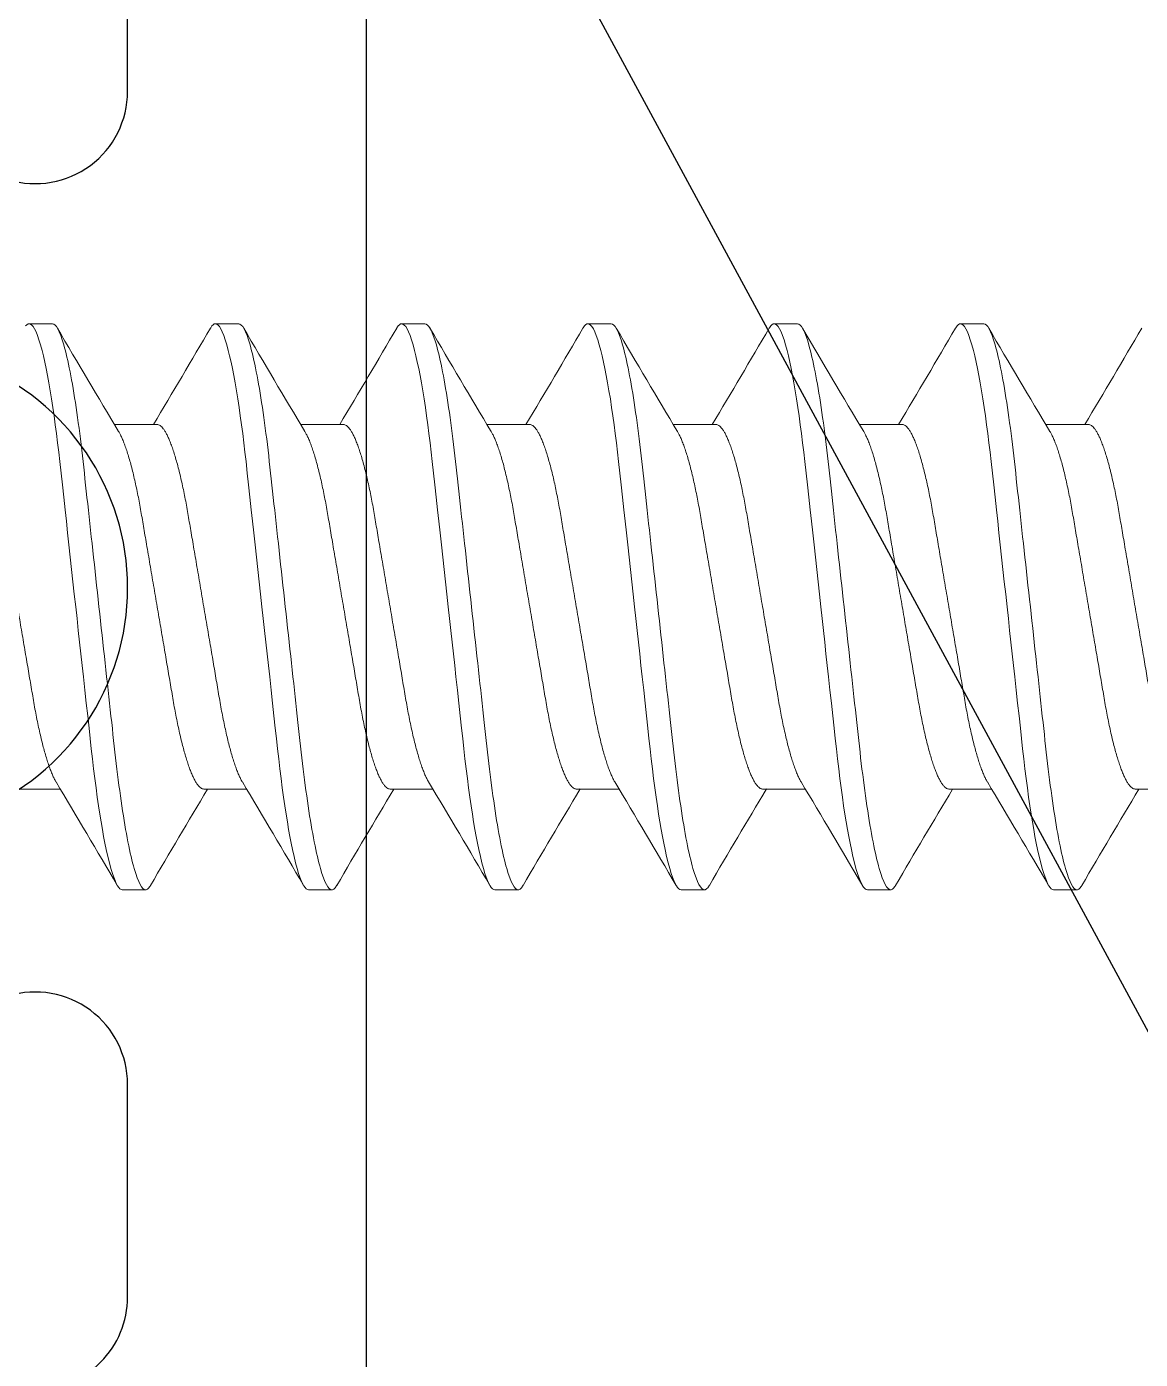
# Model space of a CAD drawing. Extents: x -138 to 168, y -127 to 72.
# Drawn here: x 2.3576 to 2.7313, y 55.98 to 56.4273 of the extents above; entities that cross this region are included whole.
import ezdxf

# ---------------------------------------------------------------- set-up
doc = ezdxf.new("R2010")
doc.units = 0
doc.header["$MEASUREMENT"] = 0
doc.layers.get('0').update_dxf_attribs({"linetype": 'CONTINUOUS'})
for name, color, linetype in [('Ballons', 7, 'CONTINUOUS'), ('FRAME', 1, 'CONTINUOUS'), ('GLASS', 7, 'CONTINUOUS')]:
    doc.layers.add(name, color=color, linetype=linetype)

# ---------------------------------------------------------------- blocks, each defined once
blk = doc.blocks.new('no 10 1 in')
at = {"color": 7, "linetype": 'Continuous', "lineweight": 15}
for p, q in [((55.37045, 25.67204), (55.36264, 25.67204)), ((55.43295, 25.67204), (55.42514, 25.67204)), ((55.49545, 25.67204), (55.48764, 25.67204)), ((55.55795, 25.67204), (55.55014, 25.67204)), ((55.62045, 25.67204), (55.61264, 25.67204)), ((55.68295, 25.67204), (55.67514, 25.67204)), ((55.40561, 25.63821), (55.39125, 25.63821)), ((55.46811, 25.63821), (55.45375, 25.63821)), ((55.53061, 25.63821), (55.51625, 25.63821)), ((55.59311, 25.63821), (55.57875, 25.63821)), ((55.65561, 25.63821), (55.64125, 25.63821)), ((55.71811, 25.63821), (55.70375, 25.63821)), ((55.35873, 25.51587), (55.37309, 25.51587)), ((55.42123, 25.51587), (55.43559, 25.51587)), ((55.48373, 25.51587), (55.49809, 25.51587)), ((55.54623, 25.51587), (55.56059, 25.51587)), ((55.60873, 25.51587), (55.62309, 25.51587)), ((55.67123, 25.51587), (55.68559, 25.51587)), ((55.73373, 25.51587), (55.74809, 25.51587)), ((55.39389, 25.48204), (55.4017, 25.48204)), ((55.45639, 25.48204), (55.4642, 25.48204)), ((55.51889, 25.48204), (55.5267, 25.48204)), ((55.58139, 25.48204), (55.5892, 25.48204)), ((55.64389, 25.48204), (55.6517, 25.48204)), ((55.70639, 25.48204), (55.7142, 25.48204))]:
    blk.add_line(p, q, dxfattribs=at)
at = {"color": 7, "linetype": 'Continuous', "lineweight": 15, "flags": 128}
for points in [[(55.36147, 25.67129), (55.36187, 25.67171), (55.36226, 25.67196), (55.36264, 25.67204), (55.36307, 25.67194), (55.36352, 25.67161), (55.36398, 25.67107), (55.36446, 25.67029), (55.36495, 25.66928), (55.36544, 25.66807), (55.36594, 25.66663), (55.36645, 25.66496), (55.36696, 25.66308), (55.36742, 25.66122), (55.36788, 25.65919), (55.36834, 25.657), (55.36879, 25.65466), (55.36925, 25.65217), (55.3697, 25.64954), (55.37015, 25.64679), (55.37059, 25.64391), (55.371, 25.64108), (55.3714, 25.63816), (55.3718, 25.63515), (55.37218, 25.63208), (55.37256, 25.62895), (55.37292, 25.62576), (55.37334, 25.62193), (55.37378, 25.61796), (55.37423, 25.61385), (55.37469, 25.60963), (55.37512, 25.60576), (55.37555, 25.60181), (55.37599, 25.59779), (55.37644, 25.59371), (55.37689, 25.58959), (55.37734, 25.58543), (55.3778, 25.58124), (55.37826, 25.57704), (55.3787, 25.57305), (55.37914, 25.56907), (55.37957, 25.56512), (55.38, 25.56119), (55.38043, 25.5573), (55.38085, 25.55347), (55.38134, 25.54903), (55.38181, 25.54468), (55.38228, 25.54045), (55.38273, 25.53634), (55.38312, 25.53278), (55.3835, 25.52934), (55.38387, 25.52597), (55.38427, 25.52266), (55.38467, 25.51941), (55.38508, 25.51624), (55.38551, 25.51316), (55.38594, 25.51018), (55.38636, 25.50744), (55.38678, 25.50481), (55.38721, 25.5023), (55.38764, 25.49991), (55.38808, 25.49766), (55.38852, 25.49553), (55.38903, 25.49322), (55.38955, 25.49111), (55.39006, 25.48922), (55.39056, 25.48754), (55.39101, 25.48623), (55.39145, 25.48511), (55.39188, 25.48416), (55.3923, 25.48339), (55.39272, 25.48279), (55.39312, 25.48237), (55.39351, 25.48213), (55.39389, 25.48204), (55.39389, 25.48204)], [(55.42347, 25.67055), (55.42355, 25.6707), (55.42397, 25.67129), (55.42437, 25.67171), (55.42476, 25.67196), (55.42514, 25.67204), (55.42557, 25.67194), (55.42602, 25.67161), (55.42648, 25.67107), (55.42696, 25.67029), (55.42745, 25.66928), (55.42794, 25.66807), (55.42844, 25.66663), (55.42895, 25.66496), (55.42946, 25.66308), (55.42992, 25.66122), (55.43038, 25.65919), (55.43084, 25.657), (55.43129, 25.65466), (55.43175, 25.65217), (55.4322, 25.64954), (55.43265, 25.64679), (55.43309, 25.64391), (55.4335, 25.64108), (55.4339, 25.63816), (55.4343, 25.63515), (55.43468, 25.63208), (55.43506, 25.62895), (55.43542, 25.62576), (55.43584, 25.62193), (55.43628, 25.61796), (55.43673, 25.61385), (55.43719, 25.60963), (55.43762, 25.60576), (55.43805, 25.60181), (55.43849, 25.59779), (55.43894, 25.59371), (55.43939, 25.58959), (55.43984, 25.58543), (55.4403, 25.58124), (55.44076, 25.57704), (55.4412, 25.57305), (55.44164, 25.56907), (55.44207, 25.56512), (55.4425, 25.56119), (55.44293, 25.5573), (55.44335, 25.55347), (55.44384, 25.54903), (55.44431, 25.54468), (55.44478, 25.54045), (55.44523, 25.53634), (55.44562, 25.53278), (55.446, 25.52934), (55.44637, 25.52597), (55.44677, 25.52266), (55.44717, 25.51941), (55.44758, 25.51624), (55.44801, 25.51316), (55.44844, 25.51018), (55.44886, 25.50744), (55.44928, 25.50481), (55.44971, 25.5023), (55.45014, 25.49991), (55.45058, 25.49766), (55.45102, 25.49553), (55.45153, 25.49322), (55.45205, 25.49111), (55.45256, 25.48922), (55.45306, 25.48754), (55.45351, 25.48623), (55.45395, 25.48511), (55.45438, 25.48416), (55.4548, 25.48339), (55.45522, 25.48279), (55.45562, 25.48237), (55.45601, 25.48213), (55.45639, 25.48204), (55.45639, 25.48204)], [(55.48597, 25.67055), (55.48605, 25.6707), (55.48647, 25.67129), (55.48687, 25.67171), (55.48726, 25.67196), (55.48764, 25.67204), (55.48807, 25.67194), (55.48852, 25.67161), (55.48898, 25.67107), (55.48946, 25.67029), (55.48995, 25.66928), (55.49044, 25.66807), (55.49094, 25.66663), (55.49145, 25.66496), (55.49196, 25.66308), (55.49242, 25.66122), (55.49288, 25.65919), (55.49334, 25.657), (55.49379, 25.65466), (55.49425, 25.65217), (55.4947, 25.64954), (55.49515, 25.64679), (55.49559, 25.64391), (55.496, 25.64108), (55.4964, 25.63816), (55.4968, 25.63515), (55.49718, 25.63208), (55.49756, 25.62895), (55.49792, 25.62576), (55.49834, 25.62193), (55.49878, 25.61796), (55.49923, 25.61385), (55.49969, 25.60963), (55.50012, 25.60576), (55.50055, 25.60181), (55.50099, 25.59779), (55.50144, 25.59371), (55.50189, 25.58959), (55.50234, 25.58543), (55.5028, 25.58124), (55.50326, 25.57704), (55.5037, 25.57305), (55.50414, 25.56907), (55.50457, 25.56512), (55.505, 25.56119), (55.50543, 25.5573), (55.50585, 25.55347), (55.50634, 25.54903), (55.50681, 25.54468), (55.50728, 25.54045), (55.50773, 25.53634), (55.50812, 25.53278), (55.5085, 25.52934), (55.50887, 25.52597), (55.50927, 25.52266), (55.50967, 25.51941), (55.51008, 25.51624), (55.51051, 25.51316), (55.51094, 25.51018), (55.51136, 25.50744), (55.51178, 25.50481), (55.51221, 25.5023), (55.51264, 25.49991), (55.51308, 25.49766), (55.51352, 25.49553), (55.51403, 25.49322), (55.51455, 25.49111), (55.51506, 25.48922), (55.51556, 25.48754), (55.51601, 25.48623), (55.51645, 25.48511), (55.51688, 25.48416), (55.5173, 25.48339), (55.51772, 25.48279), (55.51812, 25.48237), (55.51851, 25.48213), (55.51889, 25.48204), (55.51889, 25.48204)], [(55.54847, 25.67055), (55.54855, 25.6707), (55.54897, 25.67129), (55.54937, 25.67171), (55.54976, 25.67196), (55.55014, 25.67204), (55.55057, 25.67194), (55.55102, 25.67161), (55.55148, 25.67107), (55.55196, 25.67029), (55.55245, 25.66928), (55.55294, 25.66807), (55.55344, 25.66663), (55.55395, 25.66496), (55.55446, 25.66308), (55.55492, 25.66122), (55.55538, 25.65919), (55.55584, 25.657), (55.55629, 25.65466), (55.55675, 25.65217), (55.5572, 25.64954), (55.55765, 25.64679), (55.55809, 25.64391), (55.5585, 25.64108), (55.5589, 25.63816), (55.5593, 25.63515), (55.55968, 25.63208), (55.56006, 25.62895), (55.56042, 25.62576), (55.56084, 25.62193), (55.56128, 25.61796), (55.56173, 25.61385), (55.56219, 25.60963), (55.56262, 25.60576), (55.56305, 25.60181), (55.56349, 25.59779), (55.56394, 25.59371), (55.56439, 25.58959), (55.56484, 25.58543), (55.5653, 25.58124), (55.56576, 25.57704), (55.5662, 25.57305), (55.56664, 25.56907), (55.56707, 25.56512), (55.5675, 25.56119), (55.56793, 25.5573), (55.56835, 25.55347), (55.56884, 25.54903), (55.56931, 25.54468), (55.56978, 25.54045), (55.57023, 25.53634), (55.57062, 25.53278), (55.571, 25.52934), (55.57137, 25.52597), (55.57177, 25.52266), (55.57217, 25.51941), (55.57258, 25.51624), (55.57301, 25.51316), (55.57344, 25.51018), (55.57386, 25.50744), (55.57428, 25.50481), (55.57471, 25.5023), (55.57514, 25.49991), (55.57558, 25.49766), (55.57602, 25.49553), (55.57653, 25.49322), (55.57705, 25.49111), (55.57756, 25.48922), (55.57806, 25.48754), (55.57851, 25.48623), (55.57895, 25.48511), (55.57938, 25.48416), (55.5798, 25.48339), (55.58022, 25.48279), (55.58062, 25.48237), (55.58101, 25.48213), (55.58139, 25.48204), (55.58139, 25.48204)], [(55.61097, 25.67055), (55.61105, 25.6707), (55.61147, 25.67129), (55.61187, 25.67171), (55.61226, 25.67196), (55.61264, 25.67204), (55.61307, 25.67194), (55.61352, 25.67161), (55.61398, 25.67107), (55.61446, 25.67029), (55.61495, 25.66928), (55.61544, 25.66807), (55.61594, 25.66663), (55.61645, 25.66496), (55.61696, 25.66308), (55.61742, 25.66122), (55.61788, 25.65919), (55.61834, 25.657), (55.61879, 25.65466), (55.61925, 25.65217), (55.6197, 25.64954), (55.62015, 25.64679), (55.62059, 25.64391), (55.621, 25.64108), (55.6214, 25.63816), (55.6218, 25.63515), (55.62218, 25.63208), (55.62256, 25.62895), (55.62292, 25.62576), (55.62334, 25.62193), (55.62378, 25.61796), (55.62423, 25.61385), (55.62469, 25.60963), (55.62512, 25.60576), (55.62555, 25.60181), (55.62599, 25.59779), (55.62644, 25.59371), (55.62689, 25.58959), (55.62734, 25.58543), (55.6278, 25.58124), (55.62826, 25.57704), (55.6287, 25.57305), (55.62914, 25.56907), (55.62957, 25.56512), (55.63, 25.56119), (55.63043, 25.5573), (55.63085, 25.55347), (55.63134, 25.54903), (55.63181, 25.54468), (55.63228, 25.54045), (55.63273, 25.53634), (55.63312, 25.53278), (55.6335, 25.52934), (55.63387, 25.52597), (55.63427, 25.52266), (55.63467, 25.51941), (55.63508, 25.51624), (55.63551, 25.51316), (55.63594, 25.51018), (55.63636, 25.50744), (55.63678, 25.50481), (55.63721, 25.5023), (55.63764, 25.49991), (55.63808, 25.49766), (55.63852, 25.49553), (55.63903, 25.49322), (55.63955, 25.49111), (55.64006, 25.48922), (55.64056, 25.48754), (55.64101, 25.48623), (55.64145, 25.48511), (55.64188, 25.48416), (55.6423, 25.48339), (55.64272, 25.48279), (55.64312, 25.48237), (55.64351, 25.48213), (55.64389, 25.48204), (55.64389, 25.48204)], [(55.67347, 25.67055), (55.67355, 25.6707), (55.67397, 25.67129), (55.67437, 25.67171), (55.67476, 25.67196), (55.67514, 25.67204), (55.67557, 25.67194), (55.67602, 25.67161), (55.67648, 25.67107), (55.67696, 25.67029), (55.67745, 25.66928), (55.67794, 25.66807), (55.67844, 25.66663), (55.67895, 25.66496), (55.67946, 25.66308), (55.67992, 25.66122), (55.68038, 25.65919), (55.68084, 25.657), (55.68129, 25.65466), (55.68175, 25.65217), (55.6822, 25.64954), (55.68265, 25.64679), (55.68309, 25.64391), (55.6835, 25.64108), (55.6839, 25.63816), (55.6843, 25.63515), (55.68468, 25.63208), (55.68506, 25.62895), (55.68542, 25.62576), (55.68584, 25.62193), (55.68628, 25.61796), (55.68673, 25.61385), (55.68719, 25.60963), (55.68762, 25.60576), (55.68805, 25.60181), (55.68849, 25.59779), (55.68894, 25.59371), (55.68939, 25.58959), (55.68984, 25.58543), (55.6903, 25.58124), (55.69076, 25.57704), (55.6912, 25.57305), (55.69164, 25.56907), (55.69207, 25.56512), (55.6925, 25.56119), (55.69293, 25.5573), (55.69335, 25.55347), (55.69384, 25.54903), (55.69431, 25.54468), (55.69478, 25.54045), (55.69523, 25.53634), (55.69562, 25.53278), (55.696, 25.52934), (55.69637, 25.52597), (55.69677, 25.52266), (55.69717, 25.51941), (55.69758, 25.51624), (55.69801, 25.51316), (55.69844, 25.51018), (55.69886, 25.50744), (55.69928, 25.50481), (55.69971, 25.5023), (55.70014, 25.49991), (55.70058, 25.49766), (55.70102, 25.49553), (55.70153, 25.49322), (55.70205, 25.49111), (55.70256, 25.48922), (55.70306, 25.48754), (55.70351, 25.48623), (55.70395, 25.48511), (55.70438, 25.48416), (55.7048, 25.48339), (55.70522, 25.48279), (55.70562, 25.48237), (55.70601, 25.48213), (55.70639, 25.48204), (55.70639, 25.48204)]]:
    blk.add_lwpolyline(points, dxfattribs=at)
at = {"color": 7, "linetype": 'Continuous', "lineweight": 15}
for centre, radius, start, end in [((58.85805, 27.71067), 4.03903, 210.33784, 210.91001), ((51.81804, 27.78099), 4.17768, 329.14215, 329.65759), ((58.92023, 27.71047), 4.03865, 210.33779, 210.91002), ((51.88177, 27.78026), 4.17626, 329.14206, 329.65768), ((58.98232, 27.71023), 4.03818, 210.33778, 210.91007), ((51.94472, 27.78), 4.17573, 329.14203, 329.65771), ((59.04361, 27.70951), 4.03677, 210.33766, 210.91015), ((52.00878, 27.77907), 4.17391, 329.14192, 329.65783), ((59.10684, 27.70995), 4.03762, 210.33772, 210.91009), ((52.06952, 27.78012), 4.17597, 329.14199, 329.65765), ((59.1708, 27.71082), 4.03932, 210.33784, 210.90997), ((52.12977, 27.78144), 4.17858, 329.1422, 329.65754), ((51.90534, 23.44286), 4.04013, 30.3379, 30.90991), ((59.00807, 23.37353), 4.17683, 149.14207, 149.65762), ((51.96894, 23.44351), 4.03885, 30.33781, 30.91), ((59.06968, 23.37405), 4.1758, 149.14203, 149.65771), ((52.03059, 23.44301), 4.03984, 30.3379, 30.90996), ((59.13264, 23.37379), 4.17633, 149.14206, 149.65768), ((52.09232, 23.44255), 4.04074, 30.33794, 30.90987), ((59.19514, 23.37379), 4.17633, 149.14206, 149.65768), ((52.15586, 23.44317), 4.03952, 30.33785, 30.90996), ((59.2585, 23.37327), 4.17734, 149.14208, 149.65757), ((52.21836, 23.44317), 4.03952, 30.33785, 30.90996), ((59.321, 23.37327), 4.17734, 149.14208, 149.65757)]:
    blk.add_arc(centre, radius, start, end, dxfattribs=at)
for points, knots in [([(55.37045, 25.67204), (55.37158, 25.67204), (55.37289, 25.66973), (55.37565, 25.6601), (55.37708, 25.65279), (55.37906, 25.63947), (55.3797, 25.63465), (55.38088, 25.62461), (55.38143, 25.61939), (55.38329, 25.60246), (55.38468, 25.58977), (55.38747, 25.56432), (55.38886, 25.55163), (55.39072, 25.5347), (55.39127, 25.52948), (55.39246, 25.51943), (55.39309, 25.51462), (55.39507, 25.50129), (55.39651, 25.49399), (55.39926, 25.48436), (55.40057, 25.48204), (55.4017, 25.48204)], [0, 0, 0, 0, 0.125, 0.125, 0.25, 0.25, 0.3125, 0.3125, 0.375, 0.375, 0.5, 0.5, 0.625, 0.625, 0.6875, 0.6875, 0.75, 0.75, 0.875, 0.875, 1, 1, 1, 1]), ([(55.43295, 25.67204), (55.43408, 25.67204), (55.43539, 25.66973), (55.43815, 25.6601), (55.43958, 25.65279), (55.44156, 25.63947), (55.4422, 25.63465), (55.44338, 25.62461), (55.44393, 25.61939), (55.44579, 25.60246), (55.44718, 25.58977), (55.44997, 25.56432), (55.45136, 25.55163), (55.45322, 25.5347), (55.45377, 25.52948), (55.45496, 25.51943), (55.45559, 25.51462), (55.45757, 25.50129), (55.45901, 25.49399), (55.46176, 25.48436), (55.46307, 25.48204), (55.4642, 25.48204)], [0, 0, 0, 0, 0.125, 0.125, 0.25, 0.25, 0.3125, 0.3125, 0.375, 0.375, 0.5, 0.5, 0.625, 0.625, 0.6875, 0.6875, 0.75, 0.75, 0.875, 0.875, 1, 1, 1, 1]), ([(55.49545, 25.67204), (55.49658, 25.67204), (55.49789, 25.66973), (55.50065, 25.6601), (55.50208, 25.65279), (55.50406, 25.63947), (55.5047, 25.63465), (55.50588, 25.62461), (55.50643, 25.61939), (55.50829, 25.60246), (55.50968, 25.58977), (55.51247, 25.56432), (55.51386, 25.55163), (55.51572, 25.5347), (55.51627, 25.52948), (55.51746, 25.51943), (55.51809, 25.51462), (55.52007, 25.50129), (55.52151, 25.49399), (55.52426, 25.48436), (55.52557, 25.48204), (55.5267, 25.48204)], [0, 0, 0, 0, 0.125, 0.125, 0.25, 0.25, 0.3125, 0.3125, 0.375, 0.375, 0.5, 0.5, 0.625, 0.625, 0.6875, 0.6875, 0.75, 0.75, 0.875, 0.875, 1, 1, 1, 1]), ([(55.55795, 25.67204), (55.55908, 25.67204), (55.56039, 25.66973), (55.56315, 25.6601), (55.56458, 25.65279), (55.56656, 25.63947), (55.5672, 25.63465), (55.56838, 25.62461), (55.56893, 25.61939), (55.57079, 25.60246), (55.57218, 25.58977), (55.57497, 25.56432), (55.57636, 25.55163), (55.57822, 25.5347), (55.57877, 25.52948), (55.57996, 25.51943), (55.58059, 25.51462), (55.58257, 25.50129), (55.58401, 25.49399), (55.58676, 25.48436), (55.58807, 25.48204), (55.5892, 25.48204)], [0, 0, 0, 0, 0.125, 0.125, 0.25, 0.25, 0.3125, 0.3125, 0.375, 0.375, 0.5, 0.5, 0.625, 0.625, 0.6875, 0.6875, 0.75, 0.75, 0.875, 0.875, 1, 1, 1, 1]), ([(55.62045, 25.67204), (55.62158, 25.67204), (55.62289, 25.66973), (55.62565, 25.6601), (55.62708, 25.65279), (55.62906, 25.63947), (55.6297, 25.63465), (55.63088, 25.62461), (55.63143, 25.61939), (55.63329, 25.60246), (55.63468, 25.58977), (55.63747, 25.56432), (55.63886, 25.55163), (55.64072, 25.5347), (55.64127, 25.52948), (55.64246, 25.51943), (55.64309, 25.51462), (55.64507, 25.50129), (55.64651, 25.49399), (55.64926, 25.48436), (55.65057, 25.48204), (55.6517, 25.48204)], [0, 0, 0, 0, 0.125, 0.125, 0.25, 0.25, 0.3125, 0.3125, 0.375, 0.375, 0.5, 0.5, 0.625, 0.625, 0.6875, 0.6875, 0.75, 0.75, 0.875, 0.875, 1, 1, 1, 1]), ([(55.68295, 25.67204), (55.68408, 25.67204), (55.68539, 25.66973), (55.68815, 25.6601), (55.68958, 25.65279), (55.69156, 25.63947), (55.6922, 25.63465), (55.69338, 25.62461), (55.69393, 25.61939), (55.69579, 25.60246), (55.69718, 25.58977), (55.69997, 25.56432), (55.70136, 25.55163), (55.70322, 25.5347), (55.70377, 25.52948), (55.70496, 25.51943), (55.70559, 25.51462), (55.70757, 25.50129), (55.70901, 25.49399), (55.71176, 25.48436), (55.71307, 25.48204), (55.7142, 25.48204)], [0, 0, 0, 0, 0.125, 0.125, 0.25, 0.25, 0.3125, 0.3125, 0.375, 0.375, 0.5, 0.5, 0.625, 0.625, 0.6875, 0.6875, 0.75, 0.75, 0.875, 0.875, 1, 1, 1, 1]), ([(55.34311, 25.63821), (55.34327, 25.6382), (55.34359, 25.63816), (55.3441, 25.63789), (55.34462, 25.63746), (55.34516, 25.63683), (55.34571, 25.63602), (55.34627, 25.63502), (55.34684, 25.63384), (55.34743, 25.63245), (55.34804, 25.63085), (55.34865, 25.62904), (55.34926, 25.62705), (55.34987, 25.62489), (55.35047, 25.62258), (55.35105, 25.62017), (55.35161, 25.61767), (55.35214, 25.61512), (55.35266, 25.61247), (55.35316, 25.60976), (55.35364, 25.60697), (55.35413, 25.60409), (55.35463, 25.60111), (55.35517, 25.59797), (55.35573, 25.59469), (55.35631, 25.59127), (55.35691, 25.58778), (55.35751, 25.58423), (55.35812, 25.58065), (55.35872, 25.5771), (55.35932, 25.5736), (55.3599, 25.57018), (55.36048, 25.56679), (55.36105, 25.56345), (55.36161, 25.56017), (55.36215, 25.55696), (55.36268, 25.55385), (55.3632, 25.55079), (55.36371, 25.54779), (55.36421, 25.54485), (55.36473, 25.54199), (55.36527, 25.53922), (55.36583, 25.53653), (55.3664, 25.534), (55.36697, 25.53162), (55.36754, 25.5294), (55.36812, 25.52732), (55.3687, 25.5254), (55.36929, 25.52363), (55.36987, 25.52204), (55.37046, 25.52062), (55.37104, 25.51938), (55.37145, 25.51859), (55.37166, 25.51826), (55.37168, 25.51824)], [0, 0, 0, 0, 0.018425, 0.037098, 0.055995, 0.075092, 0.094361, 0.113774, 0.1333, 0.152908, 0.173502, 0.194114, 0.214705, 0.235238, 0.255675, 0.275982, 0.295213, 0.314265, 0.333111, 0.351727, 0.370105, 0.388591, 0.407319, 0.426267, 0.446323, 0.466559, 0.486941, 0.507436, 0.528005, 0.548612, 0.568283, 0.587921, 0.607494, 0.626969, 0.646317, 0.665508, 0.684513, 0.703307, 0.722741, 0.74198, 0.761439, 0.781155, 0.801099, 0.821241, 0.840622, 0.860124, 0.879715, 0.899364, 0.919038, 0.938704, 0.95833, 0.977882, 0.998253, 1, 1, 1, 1]), ([(55.39267, 25.63584), (55.39283, 25.63557), (55.39317, 25.63497), (55.39372, 25.63383), (55.39431, 25.63245), (55.39491, 25.63085), (55.39553, 25.62904), (55.39614, 25.62705), (55.39675, 25.62489), (55.39734, 25.62258), (55.39792, 25.62017), (55.39848, 25.61767), (55.39902, 25.61512), (55.39953, 25.61247), (55.40003, 25.60976), (55.40051, 25.60697), (55.401, 25.60409), (55.40151, 25.60111), (55.40204, 25.59797), (55.4026, 25.59469), (55.40319, 25.59127), (55.40378, 25.58778), (55.40438, 25.58423), (55.40499, 25.58065), (55.4056, 25.5771), (55.40619, 25.5736), (55.40678, 25.57018), (55.40735, 25.56679), (55.40792, 25.56345), (55.40848, 25.56017), (55.40903, 25.55696), (55.40956, 25.55385), (55.41008, 25.55079), (55.41059, 25.54779), (55.41109, 25.54485), (55.41161, 25.54199), (55.41215, 25.53922), (55.41271, 25.53653), (55.41327, 25.534), (55.41384, 25.53162), (55.41442, 25.5294), (55.41499, 25.52732), (55.41558, 25.5254), (55.41616, 25.52364), (55.41675, 25.52204), (55.41733, 25.52062), (55.41792, 25.51937), (55.4185, 25.51829), (55.41908, 25.51739), (55.41965, 25.51671), (55.4202, 25.51622), (55.42073, 25.51593), (55.42106, 25.51589), (55.42123, 25.51587)], [0, 0, 0, 0, 0.016551, 0.036076, 0.055684, 0.076279, 0.09689, 0.117481, 0.138014, 0.158452, 0.178759, 0.19799, 0.217041, 0.235888, 0.254503, 0.272882, 0.291368, 0.310096, 0.329043, 0.349099, 0.369335, 0.389718, 0.410212, 0.430781, 0.451388, 0.471059, 0.490697, 0.51027, 0.529746, 0.549094, 0.568285, 0.58729, 0.606083, 0.625518, 0.644756, 0.664216, 0.683932, 0.703876, 0.724018, 0.743399, 0.7629, 0.782492, 0.802141, 0.821815, 0.841481, 0.861106, 0.880659, 0.90103, 0.921251, 0.941289, 0.961112, 0.980691, 1, 1, 1, 1]), ([(55.40561, 25.63821), (55.40577, 25.6382), (55.40609, 25.63816), (55.4066, 25.63789), (55.40712, 25.63746), (55.40766, 25.63683), (55.40821, 25.63602), (55.40877, 25.63502), (55.40934, 25.63384), (55.40993, 25.63245), (55.41054, 25.63085), (55.41115, 25.62904), (55.41176, 25.62705), (55.41237, 25.62489), (55.41297, 25.62258), (55.41355, 25.62017), (55.41411, 25.61767), (55.41464, 25.61512), (55.41516, 25.61247), (55.41566, 25.60976), (55.41614, 25.60697), (55.41663, 25.60409), (55.41713, 25.60111), (55.41767, 25.59797), (55.41823, 25.59469), (55.41881, 25.59127), (55.41941, 25.58778), (55.42001, 25.58423), (55.42062, 25.58065), (55.42122, 25.5771), (55.42182, 25.5736), (55.4224, 25.57018), (55.42298, 25.56679), (55.42355, 25.56345), (55.42411, 25.56017), (55.42465, 25.55696), (55.42518, 25.55385), (55.4257, 25.55079), (55.42621, 25.54779), (55.42671, 25.54485), (55.42723, 25.54199), (55.42777, 25.53922), (55.42833, 25.53653), (55.4289, 25.534), (55.42947, 25.53162), (55.43004, 25.5294), (55.43062, 25.52732), (55.4312, 25.5254), (55.43179, 25.52363), (55.43237, 25.52204), (55.43296, 25.52062), (55.43354, 25.51938), (55.43395, 25.51859), (55.43416, 25.51826), (55.43418, 25.51824)], [0, 0, 0, 0, 0.018425, 0.037098, 0.055995, 0.075092, 0.094361, 0.113774, 0.1333, 0.152908, 0.173502, 0.194114, 0.214705, 0.235238, 0.255675, 0.275982, 0.295213, 0.314265, 0.333111, 0.351727, 0.370105, 0.388591, 0.407319, 0.426267, 0.446323, 0.466559, 0.486941, 0.507436, 0.528005, 0.548612, 0.568283, 0.587921, 0.607494, 0.626969, 0.646317, 0.665508, 0.684513, 0.703307, 0.722741, 0.74198, 0.761439, 0.781155, 0.801099, 0.821241, 0.840622, 0.860124, 0.879715, 0.899364, 0.919038, 0.938704, 0.95833, 0.977882, 0.998253, 1, 1, 1, 1]), ([(55.45517, 25.63584), (55.45533, 25.63557), (55.45567, 25.63497), (55.45622, 25.63383), (55.45681, 25.63245), (55.45741, 25.63085), (55.45803, 25.62904), (55.45864, 25.62705), (55.45925, 25.62489), (55.45984, 25.62258), (55.46042, 25.62017), (55.46098, 25.61767), (55.46152, 25.61512), (55.46203, 25.61247), (55.46253, 25.60976), (55.46301, 25.60697), (55.4635, 25.60409), (55.46401, 25.60111), (55.46454, 25.59797), (55.4651, 25.59469), (55.46569, 25.59127), (55.46628, 25.58778), (55.46688, 25.58423), (55.46749, 25.58065), (55.4681, 25.5771), (55.46869, 25.5736), (55.46928, 25.57018), (55.46985, 25.56679), (55.47042, 25.56345), (55.47098, 25.56017), (55.47153, 25.55696), (55.47206, 25.55385), (55.47258, 25.55079), (55.47309, 25.54779), (55.47359, 25.54485), (55.47411, 25.54199), (55.47465, 25.53922), (55.47521, 25.53653), (55.47577, 25.534), (55.47634, 25.53162), (55.47692, 25.5294), (55.47749, 25.52732), (55.47808, 25.5254), (55.47866, 25.52364), (55.47925, 25.52204), (55.47983, 25.52062), (55.48042, 25.51937), (55.481, 25.51829), (55.48158, 25.51739), (55.48215, 25.51671), (55.4827, 25.51622), (55.48323, 25.51593), (55.48356, 25.51589), (55.48373, 25.51587)], [0, 0, 0, 0, 0.016551, 0.036076, 0.055684, 0.076279, 0.09689, 0.117481, 0.138014, 0.158452, 0.178759, 0.19799, 0.217041, 0.235888, 0.254503, 0.272882, 0.291368, 0.310096, 0.329043, 0.349099, 0.369335, 0.389718, 0.410212, 0.430781, 0.451388, 0.471059, 0.490697, 0.51027, 0.529746, 0.549094, 0.568285, 0.58729, 0.606083, 0.625518, 0.644756, 0.664216, 0.683932, 0.703876, 0.724018, 0.743399, 0.7629, 0.782492, 0.802141, 0.821815, 0.841481, 0.861106, 0.880659, 0.90103, 0.921251, 0.941289, 0.961112, 0.980691, 1, 1, 1, 1]), ([(55.46811, 25.63821), (55.46827, 25.6382), (55.46859, 25.63816), (55.4691, 25.63789), (55.46962, 25.63746), (55.47016, 25.63683), (55.47071, 25.63602), (55.47127, 25.63502), (55.47184, 25.63384), (55.47243, 25.63245), (55.47304, 25.63085), (55.47365, 25.62904), (55.47426, 25.62705), (55.47487, 25.62489), (55.47547, 25.62258), (55.47605, 25.62017), (55.47661, 25.61767), (55.47714, 25.61512), (55.47766, 25.61247), (55.47816, 25.60976), (55.47864, 25.60697), (55.47913, 25.60409), (55.47963, 25.60111), (55.48017, 25.59797), (55.48073, 25.59469), (55.48131, 25.59127), (55.48191, 25.58778), (55.48251, 25.58423), (55.48312, 25.58065), (55.48372, 25.5771), (55.48432, 25.5736), (55.4849, 25.57018), (55.48548, 25.56679), (55.48605, 25.56345), (55.48661, 25.56017), (55.48715, 25.55696), (55.48768, 25.55385), (55.4882, 25.55079), (55.48871, 25.54779), (55.48921, 25.54485), (55.48973, 25.54199), (55.49027, 25.53922), (55.49083, 25.53653), (55.4914, 25.534), (55.49197, 25.53162), (55.49254, 25.5294), (55.49312, 25.52732), (55.4937, 25.5254), (55.49429, 25.52363), (55.49487, 25.52204), (55.49546, 25.52062), (55.49604, 25.51938), (55.49645, 25.51859), (55.49666, 25.51826), (55.49668, 25.51824)], [0, 0, 0, 0, 0.018425, 0.037098, 0.055995, 0.075092, 0.094361, 0.113774, 0.1333, 0.152908, 0.173502, 0.194114, 0.214705, 0.235238, 0.255675, 0.275982, 0.295213, 0.314265, 0.333111, 0.351727, 0.370105, 0.388591, 0.407319, 0.426267, 0.446322, 0.466559, 0.486941, 0.507436, 0.528005, 0.548612, 0.568283, 0.587921, 0.607494, 0.626969, 0.646317, 0.665508, 0.684513, 0.703307, 0.722741, 0.74198, 0.761439, 0.781155, 0.801099, 0.821241, 0.840622, 0.860124, 0.879715, 0.899364, 0.919038, 0.938704, 0.95833, 0.977882, 0.998253, 1, 1, 1, 1]), ([(55.51767, 25.63584), (55.51783, 25.63557), (55.51817, 25.63497), (55.51872, 25.63383), (55.51931, 25.63245), (55.51991, 25.63085), (55.52053, 25.62904), (55.52114, 25.62705), (55.52175, 25.62489), (55.52234, 25.62258), (55.52292, 25.62017), (55.52348, 25.61767), (55.52402, 25.61512), (55.52453, 25.61247), (55.52503, 25.60976), (55.52551, 25.60697), (55.526, 25.60409), (55.52651, 25.60111), (55.52704, 25.59797), (55.5276, 25.59469), (55.52819, 25.59127), (55.52878, 25.58778), (55.52938, 25.58423), (55.52999, 25.58065), (55.5306, 25.5771), (55.53119, 25.5736), (55.53178, 25.57018), (55.53235, 25.56679), (55.53292, 25.56345), (55.53348, 25.56017), (55.53403, 25.55696), (55.53456, 25.55385), (55.53508, 25.55079), (55.53559, 25.54779), (55.53609, 25.54485), (55.53661, 25.54199), (55.53715, 25.53922), (55.53771, 25.53653), (55.53827, 25.534), (55.53884, 25.53162), (55.53942, 25.5294), (55.53999, 25.52732), (55.54058, 25.5254), (55.54116, 25.52364), (55.54175, 25.52204), (55.54233, 25.52062), (55.54292, 25.51937), (55.5435, 25.51829), (55.54408, 25.51739), (55.54465, 25.51671), (55.5452, 25.51622), (55.54573, 25.51593), (55.54606, 25.51589), (55.54623, 25.51587)], [0, 0, 0, 0, 0.01655, 0.036076, 0.055684, 0.076279, 0.09689, 0.117481, 0.138014, 0.158452, 0.178759, 0.19799, 0.217041, 0.235888, 0.254503, 0.272882, 0.291368, 0.310096, 0.329043, 0.349099, 0.369335, 0.389718, 0.410212, 0.430781, 0.451388, 0.471059, 0.490697, 0.51027, 0.529746, 0.549094, 0.568285, 0.58729, 0.606083, 0.625518, 0.644756, 0.664216, 0.683932, 0.703876, 0.724018, 0.743399, 0.7629, 0.782492, 0.802141, 0.821815, 0.841481, 0.861106, 0.880659, 0.90103, 0.921251, 0.941289, 0.961112, 0.980691, 1, 1, 1, 1]), ([(55.53061, 25.63821), (55.53077, 25.6382), (55.53109, 25.63816), (55.5316, 25.63789), (55.53212, 25.63746), (55.53266, 25.63683), (55.53321, 25.63602), (55.53377, 25.63502), (55.53434, 25.63384), (55.53493, 25.63245), (55.53554, 25.63085), (55.53615, 25.62904), (55.53676, 25.62705), (55.53737, 25.62489), (55.53797, 25.62258), (55.53855, 25.62017), (55.53911, 25.61767), (55.53964, 25.61512), (55.54016, 25.61247), (55.54066, 25.60976), (55.54114, 25.60697), (55.54163, 25.60409), (55.54213, 25.60111), (55.54267, 25.59797), (55.54323, 25.59469), (55.54381, 25.59127), (55.54441, 25.58778), (55.54501, 25.58423), (55.54562, 25.58065), (55.54622, 25.5771), (55.54682, 25.5736), (55.5474, 25.57018), (55.54798, 25.56679), (55.54855, 25.56345), (55.54911, 25.56017), (55.54965, 25.55696), (55.55018, 25.55385), (55.5507, 25.55079), (55.55121, 25.54779), (55.55171, 25.54485), (55.55223, 25.54199), (55.55277, 25.53922), (55.55333, 25.53653), (55.5539, 25.534), (55.55447, 25.53162), (55.55504, 25.5294), (55.55562, 25.52732), (55.5562, 25.5254), (55.55679, 25.52363), (55.55737, 25.52204), (55.55796, 25.52062), (55.55854, 25.51938), (55.55895, 25.51859), (55.55916, 25.51826), (55.55918, 25.51824)], [0, 0, 0, 0, 0.018425, 0.037098, 0.055995, 0.075092, 0.094361, 0.113774, 0.1333, 0.152908, 0.173502, 0.194114, 0.214705, 0.235238, 0.255675, 0.275982, 0.295213, 0.314265, 0.333111, 0.351727, 0.370105, 0.388591, 0.407319, 0.426267, 0.446322, 0.466559, 0.486941, 0.507436, 0.528005, 0.548612, 0.568283, 0.587921, 0.607494, 0.62697, 0.646317, 0.665508, 0.684513, 0.703307, 0.722741, 0.74198, 0.761439, 0.781155, 0.801099, 0.821241, 0.840622, 0.860124, 0.879715, 0.899364, 0.919038, 0.938704, 0.95833, 0.977882, 0.998253, 1, 1, 1, 1]), ([(55.58017, 25.63584), (55.58033, 25.63557), (55.58067, 25.63497), (55.58122, 25.63383), (55.58181, 25.63245), (55.58241, 25.63085), (55.58303, 25.62904), (55.58364, 25.62705), (55.58425, 25.62489), (55.58484, 25.62258), (55.58542, 25.62017), (55.58598, 25.61767), (55.58652, 25.61512), (55.58703, 25.61247), (55.58753, 25.60976), (55.58801, 25.60697), (55.5885, 25.60409), (55.58901, 25.60111), (55.58954, 25.59797), (55.5901, 25.59469), (55.59069, 25.59127), (55.59128, 25.58778), (55.59188, 25.58423), (55.59249, 25.58065), (55.5931, 25.5771), (55.59369, 25.5736), (55.59428, 25.57018), (55.59485, 25.56679), (55.59542, 25.56345), (55.59598, 25.56017), (55.59653, 25.55696), (55.59706, 25.55385), (55.59758, 25.55079), (55.59809, 25.54779), (55.59859, 25.54485), (55.59911, 25.54199), (55.59965, 25.53922), (55.60021, 25.53653), (55.60077, 25.534), (55.60134, 25.53162), (55.60192, 25.5294), (55.60249, 25.52732), (55.60308, 25.5254), (55.60366, 25.52364), (55.60425, 25.52204), (55.60483, 25.52062), (55.60542, 25.51937), (55.606, 25.51829), (55.60658, 25.51739), (55.60715, 25.51671), (55.6077, 25.51622), (55.60823, 25.51593), (55.60856, 25.51589), (55.60873, 25.51587)], [0, 0, 0, 0, 0.01655, 0.036076, 0.055684, 0.076279, 0.09689, 0.117481, 0.138014, 0.158452, 0.178759, 0.19799, 0.217041, 0.235888, 0.254503, 0.272882, 0.291368, 0.310096, 0.329043, 0.349099, 0.369335, 0.389718, 0.410212, 0.430781, 0.451388, 0.471059, 0.490697, 0.51027, 0.529746, 0.549094, 0.568285, 0.58729, 0.606083, 0.625518, 0.644756, 0.664216, 0.683932, 0.703876, 0.724018, 0.743399, 0.7629, 0.782492, 0.802141, 0.821815, 0.841481, 0.861106, 0.880659, 0.90103, 0.921251, 0.941289, 0.961112, 0.980691, 1, 1, 1, 1]), ([(55.59311, 25.63821), (55.59327, 25.6382), (55.59359, 25.63816), (55.5941, 25.63789), (55.59462, 25.63746), (55.59516, 25.63683), (55.59571, 25.63602), (55.59627, 25.63502), (55.59684, 25.63384), (55.59743, 25.63245), (55.59804, 25.63085), (55.59865, 25.62904), (55.59926, 25.62705), (55.59987, 25.62489), (55.60047, 25.62258), (55.60105, 25.62017), (55.60161, 25.61767), (55.60214, 25.61512), (55.60266, 25.61247), (55.60316, 25.60976), (55.60364, 25.60697), (55.60413, 25.60409), (55.60463, 25.60111), (55.60517, 25.59797), (55.60573, 25.59469), (55.60631, 25.59127), (55.60691, 25.58778), (55.60751, 25.58423), (55.60812, 25.58065), (55.60872, 25.5771), (55.60932, 25.5736), (55.6099, 25.57018), (55.61048, 25.56679), (55.61105, 25.56345), (55.61161, 25.56017), (55.61215, 25.55696), (55.61268, 25.55385), (55.6132, 25.55079), (55.61371, 25.54779), (55.61421, 25.54485), (55.61473, 25.54199), (55.61527, 25.53922), (55.61583, 25.53653), (55.6164, 25.534), (55.61697, 25.53162), (55.61754, 25.5294), (55.61812, 25.52732), (55.6187, 25.5254), (55.61929, 25.52363), (55.61987, 25.52204), (55.62046, 25.52062), (55.62104, 25.51938), (55.62145, 25.51859), (55.62166, 25.51826), (55.62168, 25.51824)], [0, 0, 0, 0, 0.018425, 0.037098, 0.055995, 0.075092, 0.094361, 0.113774, 0.1333, 0.152908, 0.173502, 0.194114, 0.214705, 0.235238, 0.255675, 0.275982, 0.295213, 0.314265, 0.333111, 0.351727, 0.370105, 0.388591, 0.407319, 0.426267, 0.446322, 0.466559, 0.486941, 0.507436, 0.528005, 0.548612, 0.568283, 0.587921, 0.607494, 0.626969, 0.646317, 0.665508, 0.684513, 0.703307, 0.722741, 0.74198, 0.761439, 0.781155, 0.801099, 0.821241, 0.840622, 0.860124, 0.879715, 0.899364, 0.919038, 0.938704, 0.95833, 0.977882, 0.998253, 1, 1, 1, 1]), ([(55.64267, 25.63584), (55.64283, 25.63557), (55.64317, 25.63497), (55.64372, 25.63383), (55.64431, 25.63245), (55.64491, 25.63085), (55.64553, 25.62904), (55.64614, 25.62705), (55.64675, 25.62489), (55.64734, 25.62258), (55.64792, 25.62017), (55.64848, 25.61767), (55.64902, 25.61512), (55.64953, 25.61247), (55.65003, 25.60976), (55.65051, 25.60697), (55.651, 25.60409), (55.65151, 25.60111), (55.65204, 25.59797), (55.6526, 25.59469), (55.65319, 25.59127), (55.65378, 25.58778), (55.65438, 25.58423), (55.65499, 25.58065), (55.6556, 25.5771), (55.65619, 25.5736), (55.65678, 25.57018), (55.65735, 25.56679), (55.65792, 25.56345), (55.65848, 25.56017), (55.65903, 25.55696), (55.65956, 25.55385), (55.66008, 25.55079), (55.66059, 25.54779), (55.66109, 25.54485), (55.66161, 25.54199), (55.66215, 25.53922), (55.66271, 25.53653), (55.66327, 25.534), (55.66384, 25.53162), (55.66442, 25.5294), (55.66499, 25.52732), (55.66558, 25.5254), (55.66616, 25.52364), (55.66675, 25.52204), (55.66733, 25.52062), (55.66792, 25.51937), (55.6685, 25.51829), (55.66908, 25.51739), (55.66965, 25.51671), (55.6702, 25.51622), (55.67073, 25.51593), (55.67106, 25.51589), (55.67123, 25.51587)], [0, 0, 0, 0, 0.016551, 0.036076, 0.055684, 0.076279, 0.09689, 0.117481, 0.138014, 0.158452, 0.178759, 0.19799, 0.217041, 0.235888, 0.254503, 0.272882, 0.291368, 0.310096, 0.329043, 0.349099, 0.369335, 0.389718, 0.410212, 0.430781, 0.451388, 0.471059, 0.490697, 0.51027, 0.529746, 0.549094, 0.568285, 0.58729, 0.606083, 0.625518, 0.644756, 0.664216, 0.683932, 0.703876, 0.724018, 0.743399, 0.7629, 0.782492, 0.802141, 0.821815, 0.841481, 0.861106, 0.880659, 0.90103, 0.921251, 0.941289, 0.961112, 0.980691, 1, 1, 1, 1]), ([(55.65561, 25.63821), (55.65577, 25.6382), (55.65609, 25.63816), (55.6566, 25.63789), (55.65712, 25.63746), (55.65766, 25.63683), (55.65821, 25.63602), (55.65877, 25.63502), (55.65934, 25.63384), (55.65993, 25.63245), (55.66054, 25.63085), (55.66115, 25.62904), (55.66176, 25.62705), (55.66237, 25.62489), (55.66297, 25.62258), (55.66355, 25.62017), (55.66411, 25.61767), (55.66464, 25.61512), (55.66516, 25.61247), (55.66566, 25.60976), (55.66614, 25.60697), (55.66663, 25.60409), (55.66713, 25.60111), (55.66767, 25.59797), (55.66823, 25.59469), (55.66881, 25.59127), (55.66941, 25.58778), (55.67001, 25.58423), (55.67062, 25.58065), (55.67122, 25.5771), (55.67182, 25.5736), (55.6724, 25.57018), (55.67298, 25.56679), (55.67355, 25.56345), (55.67411, 25.56017), (55.67465, 25.55696), (55.67518, 25.55385), (55.6757, 25.55079), (55.67621, 25.54779), (55.67671, 25.54485), (55.67723, 25.54199), (55.67777, 25.53922), (55.67833, 25.53653), (55.6789, 25.534), (55.67947, 25.53162), (55.68004, 25.5294), (55.68062, 25.52732), (55.6812, 25.5254), (55.68179, 25.52363), (55.68237, 25.52204), (55.68296, 25.52062), (55.68354, 25.51938), (55.68395, 25.51859), (55.68416, 25.51826), (55.68418, 25.51824)], [0, 0, 0, 0, 0.018425, 0.037098, 0.055995, 0.075092, 0.094361, 0.113774, 0.1333, 0.152908, 0.173502, 0.194114, 0.214705, 0.235238, 0.255675, 0.275982, 0.295213, 0.314265, 0.333111, 0.351727, 0.370105, 0.388591, 0.407319, 0.426267, 0.446322, 0.466559, 0.486941, 0.507436, 0.528005, 0.548612, 0.568283, 0.587921, 0.607494, 0.626969, 0.646317, 0.665508, 0.684513, 0.703307, 0.722741, 0.74198, 0.761439, 0.781155, 0.801099, 0.821241, 0.840622, 0.860124, 0.879715, 0.899364, 0.919038, 0.938704, 0.95833, 0.977882, 0.998253, 1, 1, 1, 1]), ([(55.70517, 25.63584), (55.70533, 25.63557), (55.70567, 25.63497), (55.70622, 25.63383), (55.70681, 25.63245), (55.70741, 25.63085), (55.70803, 25.62904), (55.70864, 25.62705), (55.70925, 25.62489), (55.70984, 25.62258), (55.71042, 25.62017), (55.71098, 25.61767), (55.71152, 25.61512), (55.71203, 25.61247), (55.71253, 25.60976), (55.71301, 25.60697), (55.7135, 25.60409), (55.71401, 25.60111), (55.71454, 25.59797), (55.7151, 25.59469), (55.71569, 25.59127), (55.71628, 25.58778), (55.71688, 25.58423), (55.71749, 25.58065), (55.7181, 25.5771), (55.71869, 25.5736), (55.71928, 25.57018), (55.71985, 25.56679), (55.72042, 25.56345), (55.72098, 25.56017), (55.72153, 25.55696), (55.72206, 25.55385), (55.72258, 25.55079), (55.72309, 25.54779), (55.72359, 25.54485), (55.72411, 25.54199), (55.72465, 25.53922), (55.72521, 25.53653), (55.72577, 25.534), (55.72634, 25.53162), (55.72692, 25.5294), (55.72749, 25.52732), (55.72808, 25.5254), (55.72866, 25.52364), (55.72925, 25.52204), (55.72983, 25.52062), (55.73042, 25.51937), (55.731, 25.51829), (55.73158, 25.51739), (55.73215, 25.51671), (55.7327, 25.51622), (55.73323, 25.51593), (55.73356, 25.51589), (55.73373, 25.51587)], [0, 0, 0, 0, 0.016551, 0.036076, 0.055684, 0.076279, 0.09689, 0.117481, 0.138014, 0.158452, 0.178759, 0.19799, 0.217041, 0.235888, 0.254503, 0.272882, 0.291368, 0.310096, 0.329043, 0.349099, 0.369335, 0.389718, 0.410212, 0.430781, 0.451388, 0.471059, 0.490697, 0.51027, 0.529746, 0.549094, 0.568285, 0.58729, 0.606083, 0.625518, 0.644756, 0.664216, 0.683932, 0.703876, 0.724018, 0.743399, 0.7629, 0.782492, 0.802141, 0.821815, 0.841481, 0.861106, 0.880659, 0.90103, 0.921251, 0.941289, 0.961112, 0.980691, 1, 1, 1, 1]), ([(55.71811, 25.63821), (55.71827, 25.6382), (55.71859, 25.63816), (55.7191, 25.63789), (55.71962, 25.63746), (55.72016, 25.63683), (55.72071, 25.63602), (55.72127, 25.63502), (55.72184, 25.63384), (55.72243, 25.63245), (55.72304, 25.63085), (55.72365, 25.62904), (55.72426, 25.62705), (55.72487, 25.62489), (55.72547, 25.62258), (55.72605, 25.62017), (55.72661, 25.61767), (55.72714, 25.61512), (55.72766, 25.61247), (55.72816, 25.60976), (55.72864, 25.60697), (55.72913, 25.60409), (55.72963, 25.60111), (55.73017, 25.59797), (55.73073, 25.59469), (55.73131, 25.59127), (55.73191, 25.58778), (55.73251, 25.58423), (55.73312, 25.58065), (55.73372, 25.5771), (55.73432, 25.5736), (55.7349, 25.57018), (55.73548, 25.56679), (55.73605, 25.56345), (55.73661, 25.56017), (55.73715, 25.55696), (55.73768, 25.55385), (55.7382, 25.55079), (55.73871, 25.54779), (55.73921, 25.54485), (55.73973, 25.54199), (55.74027, 25.53922), (55.74083, 25.53653), (55.7414, 25.534), (55.74197, 25.53162), (55.74254, 25.5294), (55.74312, 25.52732), (55.7437, 25.5254), (55.74429, 25.52363), (55.74487, 25.52204), (55.74546, 25.52062), (55.74604, 25.51938), (55.74645, 25.51859), (55.74666, 25.51826), (55.74668, 25.51824)], [0, 0, 0, 0, 0.018425, 0.037098, 0.055995, 0.075092, 0.094361, 0.113774, 0.1333, 0.152908, 0.173502, 0.194114, 0.214705, 0.235238, 0.255675, 0.275982, 0.295213, 0.314265, 0.333111, 0.351727, 0.370105, 0.388591, 0.407319, 0.426267, 0.446323, 0.466559, 0.486941, 0.507436, 0.528005, 0.548612, 0.568283, 0.587921, 0.607494, 0.626969, 0.646317, 0.665508, 0.684513, 0.703307, 0.722741, 0.74198, 0.761439, 0.781155, 0.801099, 0.821241, 0.840622, 0.860124, 0.879715, 0.899364, 0.919038, 0.938704, 0.95833, 0.977882, 0.998253, 1, 1, 1, 1]), ([(55.4017, 25.48204), (55.40185, 25.48206), (55.40213, 25.4821), (55.40258, 25.48245), (55.403, 25.48291), (55.40326, 25.48336), (55.40337, 25.48355)], [0, 0, 0, 0, 0.2676565, 0.5384852, 0.8122224, 1, 1, 1, 1]), ([(55.4642, 25.48204), (55.46435, 25.48206), (55.46463, 25.4821), (55.46508, 25.48245), (55.4655, 25.48291), (55.46576, 25.48336), (55.46587, 25.48355)], [0, 0, 0, 0, 0.267657, 0.538485, 0.812222, 1, 1, 1, 1]), ([(55.5267, 25.48204), (55.52685, 25.48206), (55.52713, 25.4821), (55.52758, 25.48245), (55.528, 25.48291), (55.52826, 25.48336), (55.52837, 25.48355)], [0, 0, 0, 0, 0.267657, 0.538485, 0.812222, 1, 1, 1, 1]), ([(55.5892, 25.48204), (55.58935, 25.48206), (55.58963, 25.4821), (55.59008, 25.48245), (55.5905, 25.48291), (55.59076, 25.48336), (55.59087, 25.48355)], [0, 0, 0, 0, 0.267657, 0.538485, 0.812222, 1, 1, 1, 1]), ([(55.6517, 25.48204), (55.65185, 25.48206), (55.65213, 25.4821), (55.65258, 25.48245), (55.653, 25.48291), (55.65326, 25.48336), (55.65337, 25.48355)], [0, 0, 0, 0, 0.267656, 0.538485, 0.812222, 1, 1, 1, 1]), ([(55.7142, 25.48204), (55.71435, 25.48206), (55.71463, 25.4821), (55.71508, 25.48245), (55.7155, 25.48291), (55.71576, 25.48336), (55.71587, 25.48355)], [0, 0, 0, 0, 0.267656, 0.538485, 0.812222, 1, 1, 1, 1])]:
    blk.add_open_spline(points, degree=3, knots=knots, dxfattribs=at)
blk = doc.blocks.new('3809 BLOCK FRAME')
for points in [[(-0.831, 0.343, -0.414214), (-0.8, 0.374), (-0.72866, 0.374, -0.5024), (-0.69897, 0.33409, 0.280293), (-0.66146, 0.19025, 0.498955), (-0.61253, 0.19797), (-0.61253, 0.19797, 0.334263), (-0.61834, 0.2348, -2.470836), (-0.50566, 0.2348, 0.334263), (-0.51147, 0.19797, 0.498955), (-0.46254, 0.19025, 0.280293), (-0.42503, 0.33409, -0.5024), (-0.39534, 0.374), (-0.106, 0.374, -0.414214), (-0.075, 0.343), (-0.075, 0.093, -0.414214), (-0.106, 0.062), (-0.219, 0.062, 0.414214), (-0.25, 0.031, 0.414214), (-0.219, 0), (0, 0), (0, 1.423, 0.414214)], [(-0.175, 1.423), (-0.175, 1.3715, 0.414214), (-0.15, 1.3465), (-0.15, 1.3465, 0.399638), (-0.12503, 1.37025, -0.399638), (-0.10006, 1.394), (-0.1, 1.394, -0.414214), (-0.075, 1.369), (-0.075, 1.199, -0.414214), (-0.1, 1.174), (-0.10006, 1.174, -0.399638), (-0.12503, 1.19775, 0.399638), (-0.15, 1.2215, 0.414214), (-0.175, 1.1965), (-0.175, 0.464, -0.414214), (-0.185, 0.454), (-1.078, 0.454), (-1.093, 0.439)]]:
    blk.add_lwpolyline(points, format="xyb")

msp = doc.modelspace()

# ---------------------------------------------------------------- linework, layer by layer
at = {"layer": 'GLASS'}
for q in [(3.2215, 55.1889), (2.4715, 55.1889)]:
    msp.add_line((2.4715, 56.57463), q, dxfattribs=at)

# ---------------------------------------------------------------- block references
at = {"layer": 'Ballons'}
msp.add_blockref('no 10 1 in', (-53.00417, 30.65551), dxfattribs=at)
at = {"layer": 'FRAME', "xscale": -1, "rotation": 270.0000000000003}
msp.add_blockref('3809 BLOCK FRAME', (2.0175, 56.8009), dxfattribs=at)

doc.saveas('drawing.dxf')
